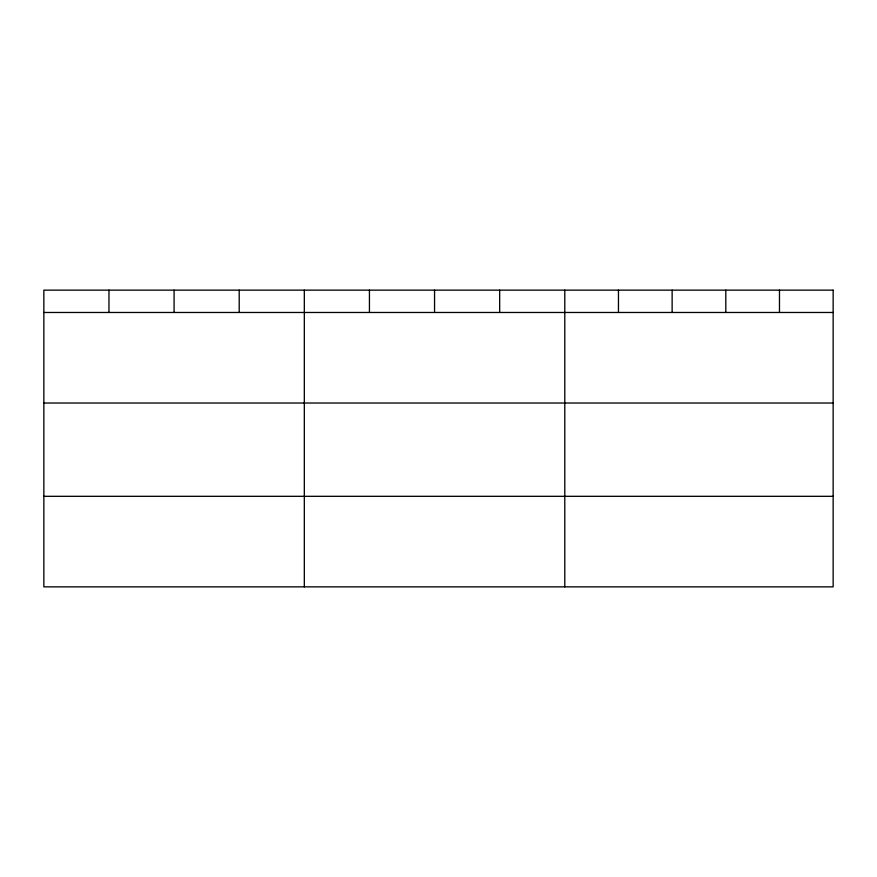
<?xml version="1.0" encoding="UTF-8"?>
<svg xmlns="http://www.w3.org/2000/svg" width="877" height="877" viewBox="0 0 877 877"><rect width="100%" height="100%" fill="white"/><g stroke="black" fill="none" stroke-linecap="round" stroke-linejoin="round"><path stroke-width="1.32" d="M43.85 312.475L833.15 312.475M43.85 403.025L833.15 403.025M43.85 496.316L833.15 496.316M779.478 290.144L779.478 312.475M725.805 290.144L725.805 312.475M672.133 290.144L672.133 312.475M618.46 290.144L618.46 312.475M564.788 290.144L564.788 586.856M499.671 290.144L499.671 312.475M434.553 290.144L434.553 312.475M369.436 290.144L369.436 312.475M304.319 290.144L304.319 586.856M239.202 290.144L239.202 312.475M174.084 290.144L174.084 312.475M108.967 290.144L108.967 312.475M833.15 290.144L43.85 290.144L43.85 586.856L833.15 586.856L833.15 290.144"/></g></svg>
